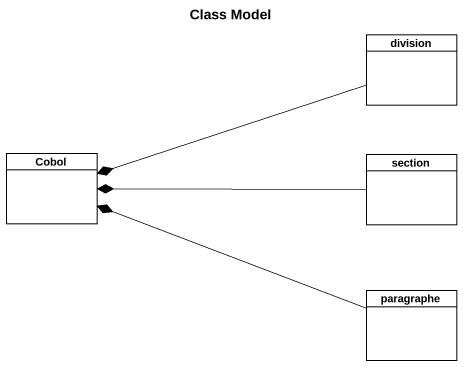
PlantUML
@startuml
title Class Model
hide circle
hide empty members
class division
class Cobol
class section
class paragraphe
division -left-* Cobol
section -left-* Cobol
paragraphe -left-* Cobol
@enduml
